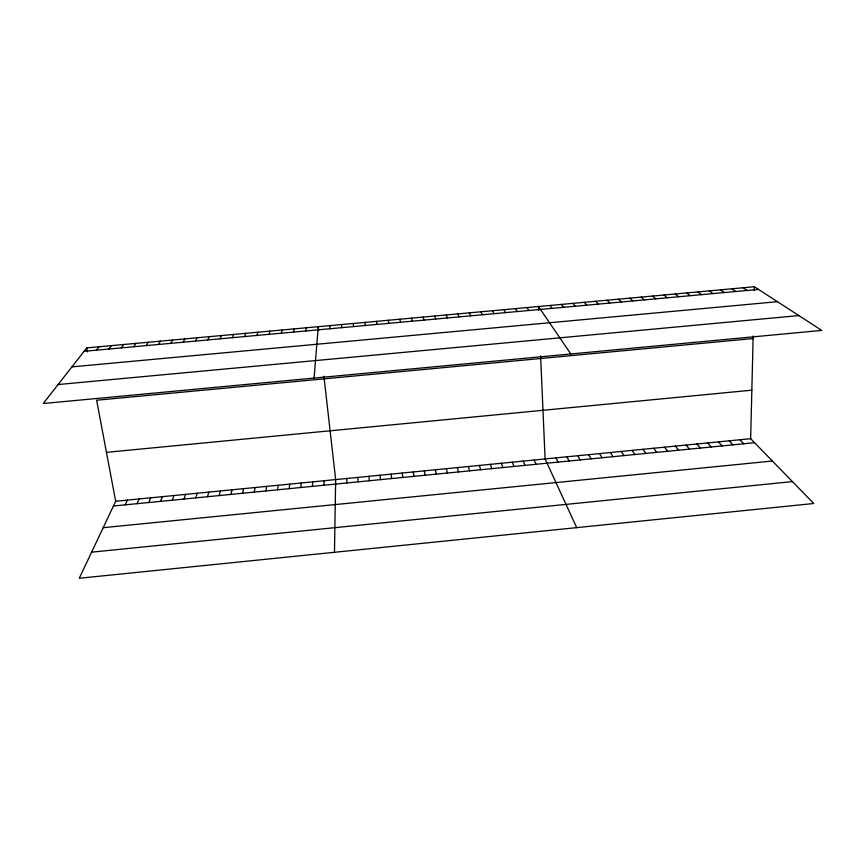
<?xml version="1.0" encoding="UTF-8"?>
<svg xmlns="http://www.w3.org/2000/svg" width="865" height="865" viewBox="0 0 865 865"><rect width="100%" height="100%" fill="white"/><g stroke="black" fill="none" stroke-linecap="round" stroke-linejoin="round"><path stroke-width="1.3" d="M341.643 327.662L341.653 324.548M334.474 552.292L335.663 479.588L323.91 376.264M753.101 338.539L96.631 400.225L115.683 501.268L79.266 578.263L813.76 503.506L750.658 438.696L753.166 335.977M754.269 290.672L754.366 286.737L86.77 347.892L43.25 403.512L821.75 330.408L754.366 286.737M324.007 485.222L324.191 480.724M329.835 328.754L329.965 325.618M312.406 486.368L312.708 481.848M314.092 378.081L318.266 326.689L318.72 330.646M300.804 487.514L301.215 482.984M289.18 488.66L289.71 484.119M305.821 330.949L306.199 327.792M277.557 489.806L278.184 485.254M293.624 332.074L294.122 328.895M265.912 490.952L266.658 486.389M254.256 492.109L255.121 487.525M281.406 333.187L282.033 330.008M242.589 493.255L243.562 488.66M269.177 334.312L269.923 331.111M230.901 494.412L231.993 489.806M219.213 495.569L220.424 490.942M256.927 335.436L257.813 332.225M207.513 496.726L208.833 492.088M195.793 497.883L197.231 493.234M244.676 336.561L245.682 333.339M184.061 499.04L185.618 494.369M232.404 337.685L233.528 334.452M172.319 500.197L173.984 495.515M160.566 501.354L162.35 496.661M220.121 338.821L221.375 335.566M148.802 502.522L150.705 497.818M207.827 339.945L209.2 336.68M137.027 503.679L139.038 498.964M125.241 504.846L127.36 500.111M195.512 341.07L197.025 337.793M183.185 342.205L184.829 338.907M170.848 343.34L172.611 340.032M158.5 344.465L160.393 341.145M146.131 345.6L148.153 342.27M133.751 346.735L135.902 343.394M121.359 347.881L123.641 344.519M108.958 349.017L111.358 345.643M96.534 350.152L99.075 346.768M91.614 552.162L792.427 481.6M115.683 501.268L750.658 438.696M113.434 506.014L754.561 442.707M103.184 527.693L772.38 461.013M106.46 452.341L751.836 390.18M58.085 384.547L798.849 315.574M84.1 351.298L758.508 289.418M71.914 366.879L777.44 301.69M743.111 287.764L747.133 290.467M731.833 288.802L735.758 291.505M720.556 289.829L724.362 292.554M709.268 290.867L712.955 293.603M697.958 291.905L701.547 294.641M686.648 292.943L690.119 295.689M675.316 293.981L678.668 296.738M663.974 295.019L667.218 297.798M652.621 296.057L655.757 298.847M641.268 297.095L644.284 299.896M629.893 298.133L632.791 300.955M618.497 299.182L621.297 302.004M739.932 439.755L743.738 443.777M607.1 300.22L609.782 303.064M729.195 440.815L732.904 444.848M595.693 301.269L598.256 304.123M718.458 441.874L722.059 445.918M707.7 442.934L711.203 446.989M584.275 302.318L586.719 305.183M696.93 443.994L700.336 448.07M572.835 303.366L575.171 306.242M686.161 445.053L689.459 449.14M675.37 446.113L678.571 450.211M561.396 304.415L563.612 307.302M664.58 447.183L667.672 451.292M653.767 448.243L656.762 452.373M549.935 305.464L552.043 308.362M642.955 449.313L645.841 453.444M570.835 353.969L538.462 306.513L538.636 310.459M632.12 450.384L634.91 454.525M621.286 451.443L623.968 455.606M526.99 307.562L528.861 310.492M610.43 452.514L613.015 456.688M515.497 308.621L517.248 311.551M599.575 453.584L602.051 457.769M588.697 454.655L591.065 458.85M503.992 309.67L505.625 312.622M577.82 455.725L580.08 459.942M492.466 310.73L493.991 313.692M566.921 456.807L569.084 461.023M556.022 457.877L558.076 462.115M480.94 311.778L482.346 314.752M576.717 527.639L545.101 458.958L540.614 355.926M534.181 460.029L536.03 464.289M469.403 312.838L470.69 315.822M523.239 461.11L524.99 465.381M457.845 313.898L459.023 316.893M512.296 462.191L513.94 466.473M501.343 463.262L502.868 467.565M446.286 314.957L447.335 317.963M490.368 464.343L491.796 468.657M434.706 316.017L435.646 319.044M479.394 465.424L480.713 469.749M468.397 466.516L469.619 470.841M423.115 317.077L423.937 320.115M457.401 467.597L458.504 471.944M446.383 468.679L447.389 473.036M411.513 318.147L412.216 321.185M435.365 469.771L436.263 474.139M399.9 319.207L400.484 322.267M86.77 347.892L87.516 351.871M424.326 470.852L425.115 475.242M413.286 471.944L413.967 476.345M388.277 320.266L388.742 323.348M402.225 473.036L402.809 477.437M376.643 321.337L376.978 324.418M391.164 474.117L391.629 478.54M380.081 475.209L380.449 479.653M364.987 322.407L365.214 325.5M368.998 476.301L369.247 480.756M353.331 323.478L353.428 326.581M357.894 477.404L358.034 481.859M346.779 478.496L346.822 482.973"/></g></svg>
